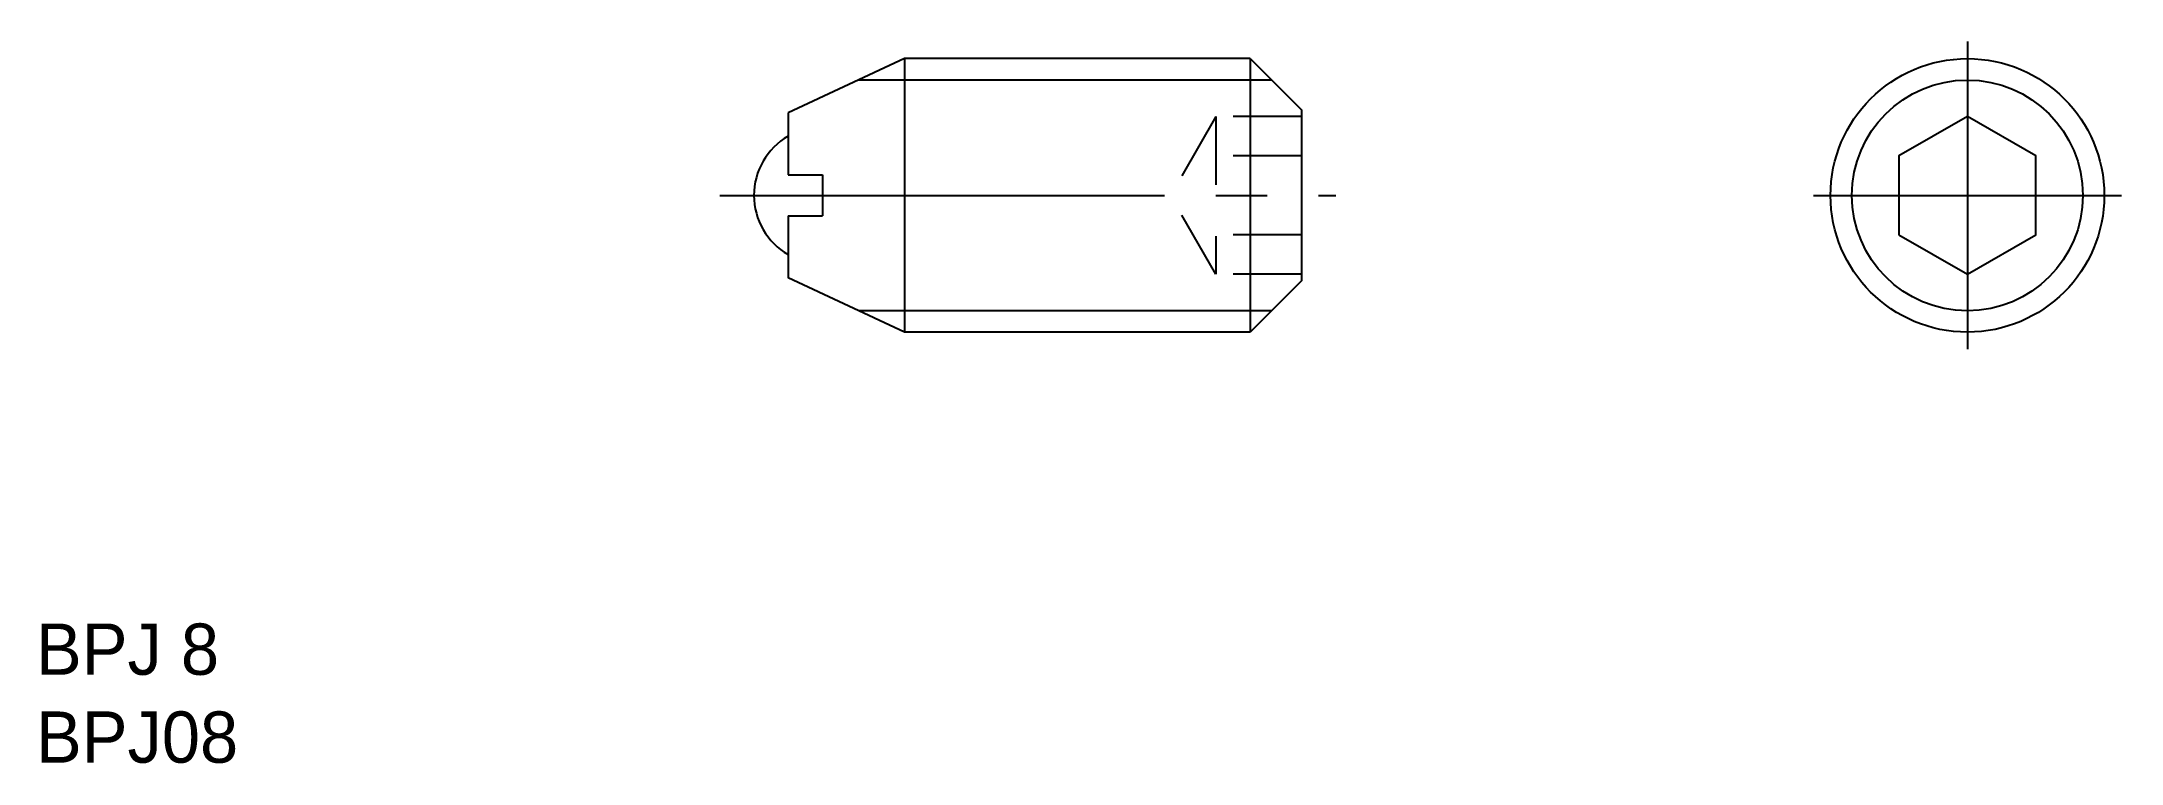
# Model space of a CAD drawing. Extents: x 123.4 to 184.2, y 109.5 to 130.6.
import ezdxf

# ---------------------------------------------------------------- set-up
doc = ezdxf.new("R2010")
doc.units = 0
doc.linetypes.add('CENTER', pattern=[17.5, 13, -1.5, 1.5, -1.5])
doc.linetypes.add('DASHED', pattern=[3.5, 2, -1.5])
doc.layers.get('0').update_dxf_attribs({"linetype": 'CONTINUOUS'})
doc.layers.add('CENTER', color=1, linetype='CENTER')

msp = doc.modelspace()

# ---------------------------------------------------------------- linework, layer by layer
for p, q in [((148.616, 130.078), (145.216, 128.493)), ((148.616, 122.078), (145.216, 123.663))]:
    msp.add_line(p, q)
at = {"color": 7, "linetype": 'CONTINUOUS'}
for p, q in [((158.716, 130.078), (148.616, 130.078)), ((148.616, 130.078), (148.616, 122.078)), ((158.716, 130.078), (158.716, 122.078)), ((158.716, 130.078), (160.216, 128.578)), ((145.216, 128.493), (145.216, 126.678)), ((160.216, 128.578), (160.216, 123.578)), ((160.216, 127.845), (160.216, 127.845)), ((145.216, 126.678), (146.216, 126.678)), ((146.216, 126.678), (146.216, 125.478)), ((160.216, 126.078), (160.216, 126.078)), ((145.216, 125.478), (145.216, 123.663)), ((145.216, 125.478), (146.216, 125.478)), ((160.216, 123.578), (158.716, 122.078)), ((158.716, 122.078), (148.616, 122.078))]:
    msp.add_line(p, q, dxfattribs=at)
at = {"color": 3, "linetype": 'CONTINUOUS'}
for p, q in [((159.341, 129.453), (147.276, 129.453)), ((159.341, 122.703), (147.276, 122.703))]:
    msp.add_line(p, q, dxfattribs=at)
at = {"color": 3, "linetype": 'DASHED'}
for p, q in [((157.716, 128.387), (156.383, 126.078)), ((160.216, 128.387), (157.716, 128.387)), ((157.716, 128.387), (157.716, 123.769)), ((160.216, 127.233), (157.716, 127.233)), ((157.716, 123.769), (156.383, 126.078)), ((160.216, 124.923), (157.716, 124.923)), ((160.216, 123.769), (157.716, 123.769))]:
    msp.add_line(p, q, dxfattribs=at)
at = {"color": 7, "linetype": 'CONTINUOUS'}
msp.add_lwpolyline([(177.677, 124.923), (179.677, 123.769), (181.677, 124.923), (181.677, 127.233), (179.677, 128.387), (177.677, 127.233)], close=True, dxfattribs=at)
msp.add_circle((179.677, 126.078), 4, dxfattribs=at)
at = {"color": 3, "linetype": 'CONTINUOUS'}
msp.add_circle((179.677, 126.078), 3.375, dxfattribs=at)
at = {"color": 7, "linetype": 'CONTINUOUS'}
msp.add_arc((146.216, 126.078), 2, 120, 240, dxfattribs=at)
at = {"layer": 'CENTER', "color": 1, "linetype": 'CENTER'}
for p, q in [((179.677, 130.578), (179.677, 121.578)), ((143.216, 126.078), (161.216, 126.078)), ((175.177, 126.078), (184.177, 126.078))]:
    msp.add_line(p, q, dxfattribs=at)

# ---------------------------------------------------------------- texts
at = {"color": 7, "linetype": 'CONTINUOUS'}
for s, p in [('BPJ 8', (123.233, 112.055)), ('BPJ08', (123.233, 109.483))]:
    msp.add_text(s, height=1.5, dxfattribs=at).set_placement(p)

doc.saveas('drawing.dxf')
